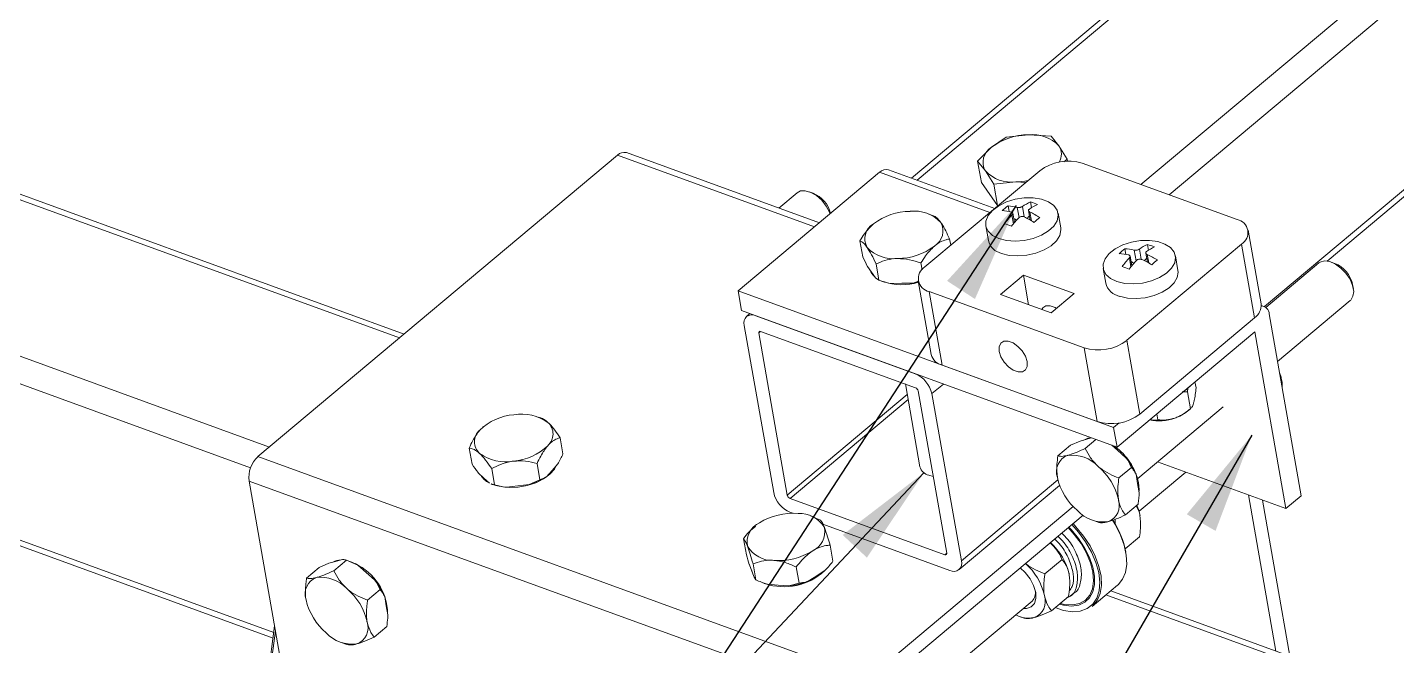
# Model space of a CAD drawing. Header units: millimetres. Extents: x 15 to 589, y 5 to 415.
# Drawn here: x 131.15 to 175.93, y 141.18 to 161.41 of the extents above; entities that cross this region are included whole.
import ezdxf

# ---------------------------------------------------------------- set-up
doc = ezdxf.new("R2010")
doc.units = ezdxf.units.MM
doc.dimstyles.new('SLDDIMSTYLE0', dxfattribs={"dimtxt": 0.18, "dimasz": 3.302, "dimexe": 0, "dimexo": 0.0625, "dimgap": 0, "dimtad": 0, "dimtih": 1, "dimtoh": 1, "dimdec": 0, "dimrnd": 1e-09, "dimzin": 0, "dimdsep": 46, "dimtxsty": 'Standard', "dimsah": 1, "dimcen": 0.09, "dimadec": 0, "dimazin": 0, "dimtfac": 3.302, "dimtdec": 0, "dimtofl": 0, "dimtmove": 0, "dimatfit": 3, "dimfxl": 1, "dimfrac": 2, "dimtolj": 1, "dimtzin": 0, "dimarcsym": 0})

msp = doc.modelspace()

# ---------------------------------------------------------------- linework, layer by layer
at = {"color": 7, "linetype": 'Continuous', "lineweight": 15}
for p, q in [((235.992, 220.202), (160.059, 156.48)), ((173.655, 153.769), (243.345, 212.251)), ((143.473, 151.38), (78.898, 174.884)), ((76.444, 164.266), (139.182, 141.431)), ((163.161, 157.826), (162.681, 157.491)), ((163.884, 157.9), (163.161, 157.826)), ((164.628, 157.857), (163.884, 157.9)), ((164.882, 157.537), (164.628, 157.857)), ((138.689, 147.366), (150.447, 157.233)), ((157.049, 155.017), (150.738, 157.315)), ((162.681, 157.491), (162.222, 157.038)), ((165.156, 157.1), (164.882, 157.537)), ((162.782, 155.489), (159.31, 156.753)), ((164.253, 156.723), (160.5, 153.574)), ((162.222, 157.038), (162.345, 156.341)), ((162.222, 157.038), (162.476, 156.719)), ((162.476, 156.719), (162.75, 156.281)), ((165.04, 157.019), (165.156, 157.1)), ((165.156, 157.1), (165.167, 157.038)), ((170.71, 155.126), (165.646, 156.969)), ((154.392, 152.788), (159.02, 156.671)), ((162.873, 155.584), (162.345, 156.341)), ((162.75, 156.281), (163.473, 156.356)), ((162.75, 156.281), (162.873, 155.584)), ((163.473, 156.356), (163.793, 156.337)), ((156.318, 156.004), (155.719, 155.502)), ((156.841, 155.99), (156.719, 156.034)), ((162.896, 155.585), (162.873, 155.584)), ((163.25, 155.386), (163.217, 155.574)), ((163.888, 155.418), (163.942, 155.109)), ((163.989, 155.516), (163.956, 155.701)), ((160.78, 155.248), (160.626, 155.305)), ((163.425, 155.025), (163.371, 155.33)), ((164.94, 154.854), (164.855, 155.337)), ((161.345, 154.283), (161.308, 154.491)), ((162.491, 154.92), (162.576, 154.438)), ((171.494, 152.362), (171.069, 154.775)), ((158.467, 153.901), (158.374, 154.43)), ((167.071, 153.985), (167.038, 154.168)), ((167.099, 151.173), (170.852, 154.322)), ((167.808, 154.118), (167.775, 154.308)), ((171.277, 151.909), (170.852, 154.322)), ((158.621, 153.592), (158.753, 153.403)), ((158.996, 153.144), (158.902, 153.673)), ((160.408, 153.484), (160.369, 153.704)), ((167.265, 153.613), (167.209, 153.928)), ((167.723, 154.028), (167.776, 153.728)), ((168.776, 153.458), (168.691, 153.941)), ((173.382, 153.706), (171.648, 152.25)), ((173.906, 153.692), (173.783, 153.736)), ((158.753, 153.403), (158.884, 153.214)), ((158.996, 153.144), (158.884, 153.214)), ((158.996, 153.144), (159.109, 153.102)), ((163.722, 153.305), (162.971, 152.675)), ((163.722, 153.305), (165.379, 152.702)), ((163.892, 152.34), (163.722, 153.305)), ((166.327, 153.524), (166.413, 153.041)), ((166.669, 148.319), (154.392, 152.788)), ((154.505, 152.144), (154.392, 152.788)), ((159.384, 153.032), (159.75, 153.04)), ((159.75, 153.04), (160.116, 153.048)), ((160.285, 153.11), (160.116, 153.048)), ((160.283, 153.121), (160.708, 150.709)), ((160.642, 152.77), (165.706, 150.927)), ((160.642, 152.77), (161.067, 150.358)), ((165.379, 152.702), (164.628, 152.072)), ((174.511, 152.87), (174.488, 152.998)), ((162.971, 152.675), (164.628, 152.072)), ((171.587, 152.284), (171.499, 152.316)), ((172.031, 150.483), (174.411, 152.48)), ((166.782, 147.676), (154.505, 152.144)), ((154.775, 152.046), (154.665, 151.954)), ((160.183, 150.078), (154.966, 151.977)), ((167.524, 148.76), (171.277, 151.909)), ((171.757, 152.036), (172.806, 146.085)), ((154.59, 151.662), (155.554, 146.194)), ((155.065, 151.414), (156, 146.107)), ((160.192, 149.623), (155.128, 151.466)), ((166.782, 147.676), (171.285, 151.455)), ((171.285, 151.455), (172.306, 145.666)), ((166.132, 148.515), (165.706, 150.927)), ((167.099, 151.173), (167.524, 148.76)), ((161.067, 150.358), (166.132, 148.515)), ((159.86, 149.744), (160.337, 147.038)), ((169.088, 149.491), (169.1, 149.608)), ((169.332, 149.815), (169.366, 149.622)), ((172.178, 149.806), (172.155, 149.934)), ((161.218, 144.208), (160.283, 149.515)), ((161.693, 143.96), (160.729, 149.428)), ((168.917, 149.492), (169.088, 149.491)), ((169.088, 149.491), (169.186, 148.936)), ((147.942, 148.634), (147.867, 148.661)), ((167.459, 146.646), (170.258, 148.995)), ((168.084, 148.768), (168.118, 148.571)), ((169.087, 148.854), (169.183, 148.934)), ((146.057, 148.342), (146.047, 148.334)), ((166.669, 148.319), (166.848, 148.469)), ((166.782, 147.676), (166.669, 148.319)), ((148.662, 147.456), (148.568, 147.985)), ((165.262, 147.74), (165.578, 147.878)), ((165.8, 147.938), (165.578, 147.878)), ((166.091, 147.928), (165.742, 147.635)), ((165.951, 147.978), (165.8, 147.938)), ((138.689, 147.366), (158.639, 140.105)), ((145.69, 147.12), (145.597, 147.649)), ((165.262, 147.74), (164.851, 147.395)), ((166.798, 147.575), (166.611, 147.738)), ((167.073, 147.333), (166.798, 147.575)), ((146.425, 146.445), (146.332, 146.974)), ((147.911, 146.613), (147.818, 147.142)), ((148.12, 146.705), (148.307, 146.915)), ((148.307, 146.915), (148.495, 147.126)), ((167.257, 147.014), (166.846, 146.668)), ((172.306, 145.666), (168.11, 147.193)), ((158.349, 139.308), (138.399, 146.569)), ((140.118, 136.816), (138.399, 146.569)), ((145.895, 146.832), (146.079, 146.664)), ((146.079, 146.664), (146.262, 146.495)), ((146.316, 146.472), (146.351, 146.459)), ((146.425, 146.445), (146.318, 146.478)), ((147.189, 146.41), (147.561, 146.452)), ((147.911, 146.613), (147.561, 146.452)), ((160.625, 146.757), (160.772, 146.718)), ((161.618, 143.668), (164.904, 146.425)), ((167.456, 146.488), (167.403, 146.789)), ((167.509, 146.186), (167.456, 146.488)), ((167.503, 145.577), (169.03, 146.858)), ((146.818, 146.368), (147.189, 146.41)), ((156.091, 145.999), (161.156, 144.155)), ((171.077, 146.113), (171.978, 141.006)), ((172.806, 146.085), (172.306, 145.666)), ((156.1, 145.544), (156.188, 145.512)), ((158.639, 140.105), (165.348, 145.735)), ((167.47, 145.807), (167.058, 145.461)), ((171.538, 145.945), (172.438, 140.838)), ((154.957, 145.102), (154.948, 145.094)), ((156.842, 145.394), (156.768, 145.421)), ((157.086, 145.292), (156.841, 145.391)), ((157.164, 145.157), (161.317, 143.645)), ((158.787, 139.675), (165.674, 145.455)), ((166.013, 145.277), (166.167, 145.221)), ((166.716, 145.161), (166.717, 145.315)), ((154.663, 144.154), (154.569, 144.682)), ((167.05, 144.348), (167.514, 144.737)), ((157.49, 143.944), (157.397, 144.472)), ((140.692, 143.74), (140.281, 143.394)), ((140.692, 143.74), (141.008, 143.878)), ((141.23, 143.938), (141.008, 143.878)), ((141.583, 143.98), (141.172, 143.635)), ((141.453, 143.998), (141.23, 143.938)), ((141.697, 143.939), (141.583, 143.98)), ((141.583, 143.98), (141.952, 143.816)), ((142.228, 143.575), (141.952, 143.816)), ((154.761, 143.829), (154.839, 143.624)), ((154.973, 143.334), (154.88, 143.862)), ((156.387, 143.229), (156.294, 143.757)), ((164.425, 143.531), (164.987, 144.002)), ((142.504, 143.333), (142.228, 143.575)), ((154.824, 143.663), (154.825, 143.661)), ((154.885, 143.504), (154.825, 143.661)), ((154.839, 143.624), (154.917, 143.42)), ((154.973, 143.334), (154.917, 143.42)), ((156.684, 143.288), (156.96, 143.467)), ((156.96, 143.467), (157.235, 143.646)), ((142.687, 143.014), (142.276, 142.668)), ((155.216, 143.232), (155.251, 143.219)), ((155.348, 143.188), (155.701, 143.162)), ((155.701, 143.162), (156.055, 143.136)), ((156.387, 143.229), (156.055, 143.136)), ((165.255, 142.803), (165.382, 142.909)), ((165.974, 142.465), (166.799, 143.158)), ((237.539, 117.143), (166.576, 142.971)), ((142.886, 142.488), (142.833, 142.789)), ((142.939, 142.186), (142.886, 142.488)), ((160.961, 140.087), (164.004, 142.64)), ((164.638, 142.324), (165.2, 142.795)), ((165.147, 142.751), (165.256, 142.803)), ((165.256, 142.804), (165.172, 142.769)), ((165.756, 142.674), (165.781, 142.695)), ((163.593, 142.14), (163.747, 142.084)), ((138.975, 139.881), (139.235, 141.827)), ((139.264, 141.663), (139.021, 139.85)), ((142.9, 141.807), (142.488, 141.461)), ((141.443, 141.277), (141.597, 141.221))]:
    msp.add_line(p, q, dxfattribs=at)
at = {"color": 8, "linetype": 'Continuous', "lineweight": 15}
for p, q in [((236.183, 220.133), (160.25, 156.411)), ((167.563, 156.271), (242.353, 219.033)), ((242.78, 218.283), (168.484, 155.936)), ((171.604, 152.277), (243.358, 212.491)), ((61.6, 175.876), (139.064, 147.681)), ((143.317, 151.25), (79.013, 174.655)), ((138.449, 147.002), (62.688, 174.577)), ((62.12, 169.667), (139.206, 141.61)), ((156.894, 154.887), (150.447, 157.233)), ((162.627, 155.359), (159.02, 156.671)), ((163.578, 155.189), (163.519, 155.525)), ((163.686, 155.554), (163.745, 155.216)), ((163.395, 154.989), (163.346, 155.271)), ((163.931, 155.372), (163.981, 155.086)), ((167.408, 153.778), (167.347, 154.125)), ((167.514, 154.157), (167.572, 153.826)), ((167.237, 153.578), (167.185, 153.87)), ((167.769, 153.981), (167.818, 153.705)), ((155.128, 151.466), (155.065, 151.414)), ((161.104, 149.743), (160.729, 149.428)), ((156, 146.107), (159.921, 149.397)), ((159.95, 149.237), (156.091, 145.999)), ((161.693, 143.96), (164.847, 146.607)), ((161.156, 144.155), (161.218, 144.208)), ((237.383, 117.013), (166.421, 142.841))]:
    msp.add_line(p, q, dxfattribs=at)
at = {"color": 7, "linetype": 'Continuous', "lineweight": 15, "flags": 128}
for points in [[(157.405, 155.316), (157.385, 155.367), (157.275, 155.569), (157.126, 155.755), (156.951, 155.908), (156.765, 156.016), (156.585, 156.068), (156.427, 156.06), (156.318, 156.004)], [(162.917, 154.501), (163.168, 154.436), (163.452, 154.415), (163.749, 154.439), (164.041, 154.506), (164.311, 154.612), (164.54, 154.751), (164.714, 154.913), (164.824, 155.089), (164.861, 155.268), (164.823, 155.437), (164.713, 155.588), (164.538, 155.709), (164.308, 155.794), (164.038, 155.837), (163.746, 155.836), (163.449, 155.79), (163.166, 155.703), (162.914, 155.579), (162.711, 155.427), (162.568, 155.257), (162.494, 155.078), (162.494, 154.903), (162.569, 154.742), (162.713, 154.605), (162.917, 154.501)], [(163.002, 154.018), (163.253, 153.954), (163.537, 153.933), (163.834, 153.957), (164.126, 154.024), (164.396, 154.13), (164.625, 154.269), (164.8, 154.431), (164.909, 154.607), (164.946, 154.785), (164.94, 154.854)], [(166.78, 153.095), (167.036, 153.035), (167.321, 153.019), (167.619, 153.048), (167.91, 153.12), (168.175, 153.23), (168.399, 153.372), (168.567, 153.536), (168.668, 153.713), (168.697, 153.891), (168.651, 154.059), (168.533, 154.207), (168.351, 154.324), (168.116, 154.405), (167.843, 154.443), (167.549, 154.436), (167.252, 154.386), (166.972, 154.294), (166.725, 154.167), (166.528, 154.012), (166.392, 153.84), (166.327, 153.662), (166.336, 153.487), (166.418, 153.328), (166.569, 153.195), (166.78, 153.095)], [(174.411, 152.48), (174.424, 152.492), (174.499, 152.613), (174.521, 152.776), (174.487, 152.968), (174.401, 153.171), (174.27, 153.367), (174.105, 153.538), (173.923, 153.67), (173.738, 153.751), (173.567, 153.773), (173.425, 153.735), (173.382, 153.706)], [(166.865, 152.613), (167.121, 152.553), (167.407, 152.537), (167.704, 152.566), (167.995, 152.637), (168.26, 152.748), (168.484, 152.89), (168.652, 153.054), (168.753, 153.231), (168.782, 153.409), (168.776, 153.458)], [(164.794, 152.223), (164.759, 152.243), (164.599, 152.301), (164.459, 152.299), (164.356, 152.236), (164.322, 152.183)], [(162.927, 150.81), (162.925, 150.965), (162.98, 151.081), (163.083, 151.144), (163.223, 151.147), (163.383, 151.088), (163.543, 150.976), (163.685, 150.824), (163.79, 150.65), (163.847, 150.475), (163.849, 150.32), (163.794, 150.204), (163.691, 150.141), (163.551, 150.138), (163.391, 150.196), (163.23, 150.308), (163.089, 150.461), (162.983, 150.635), (162.927, 150.81)], [(172.095, 150.121), (172.148, 149.968), (172.155, 149.934)], [(168.932, 149.484), (169.05, 149.563), (169.22, 149.722)], [(165.699, 147.906), (165.833, 147.966), (165.938, 147.983)], [(148.445, 147.07), (148.383, 146.959), (148.232, 146.79), (148.026, 146.638), (147.775, 146.513), (147.494, 146.421), (147.197, 146.367), (146.9, 146.354), (146.765, 146.363)], [(167.489, 146.516), (167.505, 146.284), (167.501, 146.235)], [(164.758, 142.425), (165.034, 142.334), (165.322, 142.292), (165.582, 142.313), (165.807, 142.396), (165.988, 142.537), (166.12, 142.733), (166.198, 142.977), (166.219, 143.26), (166.183, 143.572), (166.091, 143.904), (165.945, 144.243), (165.752, 144.578), (165.517, 144.898), (165.3, 145.141)], [(165.343, 145.177), (165.439, 145.074), (165.688, 144.768), (165.901, 144.443), (166.071, 144.108), (166.192, 143.774), (166.26, 143.453), (166.274, 143.154), (166.233, 142.887), (166.138, 142.66), (165.992, 142.482), (165.974, 142.465)], [(166.799, 143.158), (166.818, 143.175), (166.964, 143.353), (167.059, 143.579), (167.1, 143.846), (167.086, 144.145), (167.017, 144.467), (166.896, 144.8), (166.727, 145.135), (166.635, 145.285)], [(165.202, 145.058), (165.289, 144.967), (165.524, 144.683), (165.723, 144.378), (165.879, 144.065), (165.986, 143.754), (166.041, 143.456), (166.041, 143.183), (165.987, 142.944), (165.881, 142.748), (165.726, 142.602), (165.528, 142.511), (165.293, 142.478), (165.032, 142.506), (164.896, 142.541)], [(164.923, 142.563), (165.071, 142.53), (165.33, 142.514), (165.559, 142.561), (165.748, 142.668), (165.891, 142.832), (165.982, 143.045), (166.016, 143.299), (165.994, 143.586), (165.916, 143.894), (165.785, 144.21), (165.606, 144.524), (165.385, 144.822), (165.184, 145.043)], [(163.619, 143.73), (163.776, 143.58), (163.938, 143.371), (164.056, 143.146), (164.122, 142.925), (164.13, 142.725), (164.08, 142.562), (163.975, 142.45), (163.825, 142.397), (163.713, 142.396)], [(155.348, 143.188), (155.282, 143.208), (155.251, 143.219)]]:
    msp.add_lwpolyline(points, dxfattribs=at)
at = {"color": 7, "linetype": 'Continuous', "lineweight": 15}
for centre, radius, start, end in [((163.892, 155.905), 1.995, 90.2271, 127.362), ((164.02, 156.721), 1.187, 43.4364, 96.5636), ((150.663, 157.022), 0.302, 75.6948, 135.6253), ((162.973, 157), 0.572, 120.7518, 209.4672), ((164.481, 157.268), 0.482, 327.1095, 33.8983), ((159.236, 156.46), 0.302, 75.6948, 135.6253), ((163.338, 157.535), 1.187, 223.4364, 276.5636), ((165.186, 155.502), 1.537, 72.6055, 127.3945), ((163.423, 158.576), 2.221, 271.2941, 281.545), ((156.471, 155.086), 0.976, 14.2211, 67.6874), ((160.026, 153.399), 1.995, 90.2271, 127.362), ((160.154, 154.216), 1.187, 43.4364, 96.5636), ((164.517, 153.817), 2.185, 126.485, 132.9296), ((162.918, 153.792), 1.629, 75.3652, 86.1196), ((163.107, 153.949), 1.629, 75.3652, 86.1196), ((164.61, 154.186), 1.651, 113.3465, 124.046), ((164.839, 154.101), 1.651, 113.3465, 124.046), ((163.318, 153.625), 2.172, 66.4806, 72.9252), ((159.107, 154.494), 0.572, 120.7518, 209.4672), ((160.518, 154.75), 0.572, 300.7518, 29.4672), ((165.44, 153.186), 2.956, 135.1271, 142.3812), ((162.461, 152.913), 2.172, 66.4806, 72.9252), ((165.669, 153.101), 2.956, 135.1271, 142.3812), ((164.918, 157.825), 3.065, 240.3373, 242.4267), ((162.459, 152.551), 2.957, 57.0635, 64.2871), ((161.611, 157.254), 3.058, 316.8858, 318.9606), ((162.648, 152.708), 2.957, 57.0635, 64.2871), ((165.555, 153.433), 2.185, 126.485, 132.9296), ((170.628, 154.697), 0.437, 300.7967, 79.214), ((159.472, 155.029), 1.187, 223.4364, 276.5636), ((159.599, 155.845), 1.995, 270.2271, 307.362), ((163.133, 154.578), 0.575, 194.0836, 256.7696), ((168.362, 152.468), 2.155, 127.9105, 134.3536), ((166.962, 152.487), 1.683, 76.7624, 87.3843), ((168.441, 152.856), 1.598, 114.6376, 125.4698), ((168.675, 152.776), 1.598, 114.6376, 125.4698), ((167.179, 152.186), 2.204, 67.8825, 74.3256), ((166.779, 152.328), 1.683, 76.7624, 87.3843), ((169.334, 151.835), 2.959, 136.5406, 143.7188), ((166.352, 151.464), 2.204, 67.8825, 74.3256), ((169.568, 151.754), 2.959, 136.5406, 143.7188), ((168.672, 156.444), 3.05, 242.0099, 244.07), ((166.37, 151.129), 2.955, 58.3849, 65.6799), ((165.363, 155.824), 3.089, 318.5451, 320.652), ((166.552, 151.289), 2.955, 58.3849, 65.6799), ((169.425, 152.105), 2.155, 127.9105, 134.3536), ((173.54, 152.794), 0.97, 12.1891, 67.8163), ((159.198, 153.66), 0.53, 199.8662, 229.9325), ((160.724, 153.199), 0.437, 120.7967, 259.214), ((159.618, 154.523), 1.509, 250.3022, 261.0698), ((159.742, 154.881), 1.888, 251.09, 286.9191), ((159.689, 155.329), 2.321, 280.6192, 284.9869), ((166.984, 153.191), 0.591, 194.6678, 258.3608), ((170.993, 152.324), 0.503, 304.3824, 4.3071), ((171.494, 152.033), 0.264, 0.6203, 88.7459), ((154.838, 151.748), 0.262, 60.786, 199.2033), ((155.106, 151.428), 0.0437, 60.786, 199.2033), ((166.166, 152.393), 1.537, 252.6055, 307.3945), ((161.173, 150.826), 0.48, 194.0564, 257.2558), ((159.829, 149.226), 0.922, 12.6055, 67.3945), ((171.399, 149.684), 0.787, 355.2518, 24.7428), ((160.133, 149.481), 0.154, 12.6055, 67.3945), ((147.2, 146.943), 1.8, 94.4006, 134.2462), ((147.319, 147.309), 1.451, 54.0252, 100.2443), ((166.591, 149.981), 1.537, 252.6055, 307.3945), ((168.271, 149.865), 1.3, 288.0583, 308.899), ((146.28, 147.85), 0.51, 131.3489, 227.5386), ((147.828, 148.108), 0.51, 311.3489, 47.5386), ((168.142, 150.139), 1.601, 259.2527, 289.4235), ((139.314, 146.687), 0.922, 132.6097, 187.3903), ((146.788, 148.648), 1.451, 234.0252, 280.2443), ((146.908, 149.015), 1.8, 274.4006, 314.2462), ((165.371, 146.874), 0.572, 110.5328, 199.2482), ((165.306, 146.23), 1.187, 43.4364, 96.5636), ((165.517, 146.067), 2.023, 12.8093, 54.0163), ((165.408, 145.953), 2.164, 22.7557, 39.6552), ((160.716, 147.138), 0.392, 194.8223, 256.4898), ((164.879, 145.523), 1.995, 12.638, 49.7729), ((146.546, 147.105), 0.668, 211.3135, 243.5899), ((146.891, 147.99), 1.624, 250.5649, 267.4368), ((147.047, 148.332), 1.949, 285.2615, 303.3853), ((166.778, 147.122), 1.995, 192.638, 229.7729), ((156.454, 146.395), 0.922, 192.6055, 247.3945), ((156.15, 146.141), 0.154, 192.6055, 247.3945), ((166.351, 146.415), 1.187, 223.4364, 276.5636), ((166.286, 145.771), 0.572, 290.5328, 19.2482), ((166.028, 145.165), 1.532, 10.5637, 23.4242), ((155.369, 144.573), 0.687, 113.7594, 191.6551), ((156.194, 143.403), 2.11, 85.7534, 121.4956), ((156.398, 144.559), 0.949, 30.7479, 92.8409), ((164.33, 143.734), 2.787, 10.5752, 33.9589), ((156.54, 144.905), 0.687, 293.7594, 11.6551), ((155.512, 144.919), 0.949, 210.7479, 272.8409), ((155.715, 146.076), 2.11, 265.7534, 301.4956), ((161.177, 144.194), 0.0437, 240.786, 19.2033), ((163.28, 143.071), 1.987, 12.6058, 48.1936), ((141.407, 143.455), 0.53, 90.0675, 120.1338), ((141.173, 142.523), 1.509, 58.9302, 69.6978), ((141.066, 142.184), 1.865, 1.5635, 64.605), ((161.445, 143.874), 0.262, 240.786, 19.2033), ((162.467, 142.388), 1.987, 12.6086, 48.3191), ((140.801, 142.874), 0.572, 110.5328, 199.2482), ((140.736, 142.23), 1.187, 43.4364, 96.5636), ((140.838, 141.952), 2.164, 22.7557, 39.6552), ((155.893, 145.04), 1.931, 251.2244, 313.1689), ((155.836, 145.414), 2.289, 275.4886, 291.7604), ((140.309, 141.523), 1.995, 12.638, 49.7729), ((163.738, 142.911), 0.379, 314.5924, 10.5956), ((142.208, 143.122), 1.995, 192.638, 229.7729), ((163.866, 142.633), 0.572, 290.5328, 19.2482), ((141.717, 141.771), 0.572, 290.5328, 19.2482), ((163.896, 142.957), 0.876, 240.8996, 281.2773), ((141.781, 142.415), 1.187, 223.4364, 276.5636)]:
    msp.add_arc(centre, radius, start, end, dxfattribs=at)
for points, knots in [([(163.519, 155.525), (163.529, 155.523), (163.551, 155.519), (163.591, 155.521), (163.631, 155.528), (163.664, 155.54), (163.679, 155.55), (163.686, 155.554)], [0, 0, 0, 0, 0.213647, 0.427361, 0.639605, 0.851209, 1, 1, 1, 1]), ([(163.915, 155.469), (163.907, 155.463), (163.892, 155.45), (163.885, 155.427), (163.891, 155.404), (163.908, 155.385), (163.924, 155.376), (163.931, 155.372)], [0, 0, 0, 0, 0.213647, 0.427361, 0.639605, 0.851209, 1, 1, 1, 1]), ([(158.815, 154.985), (158.715, 154.884), (158.555, 154.724), (158.423, 154.509), (158.374, 154.43)], [0, 0, 0, 0, 0.628916, 1, 1, 1, 1]), ([(161.016, 155.032), (160.971, 155.089), (160.882, 155.202), (160.814, 155.233), (160.78, 155.248)], [0, 0, 0, 0, 0.503997, 1, 1, 1, 1]), ([(161.308, 154.491), (161.265, 154.581), (161.178, 154.763), (161.079, 154.938), (161.027, 155.015), (161.016, 155.032)], [0, 0, 0, 0, 0.432383, 0.879551, 1, 1, 1, 1]), ([(163.346, 155.271), (163.353, 155.279), (163.367, 155.296), (163.374, 155.322), (163.368, 155.345), (163.352, 155.36), (163.336, 155.366), (163.33, 155.368)], [0, 0, 0, 0, 0.213647, 0.427361, 0.639605, 0.851209, 1, 1, 1, 1]), ([(163.742, 155.215), (163.731, 155.219), (163.708, 155.228), (163.668, 155.229), (163.628, 155.22), (163.596, 155.205), (163.581, 155.192), (163.575, 155.186)], [0, 0, 0, 0, 0.213647, 0.427361, 0.639605, 0.851209, 1, 1, 1, 1]), ([(160.81, 154.259), (160.818, 154.266), (160.942, 154.368), (161.114, 154.451), (161.269, 154.483), (161.308, 154.491)], [0, 0, 0, 0, 0.0472424, 0.7594119, 1, 1, 1, 1]), ([(158.374, 154.43), (158.404, 154.416), (158.464, 154.387), (158.547, 154.3), (158.599, 154.228), (158.61, 154.213)], [0, 0, 0, 0, 0.432383, 0.879551, 1, 1, 1, 1]), ([(158.61, 154.213), (158.658, 154.137), (158.753, 153.986), (158.853, 153.777), (158.902, 153.673)], [0, 0, 0, 0, 0.503997, 1, 1, 1, 1]), ([(160.369, 153.704), (160.418, 153.783), (160.55, 153.998), (160.71, 154.158), (160.81, 154.259)], [0, 0, 0, 0, 0.371084, 1, 1, 1, 1]), ([(167.347, 154.125), (167.358, 154.124), (167.38, 154.12), (167.42, 154.123), (167.46, 154.131), (167.492, 154.143), (167.507, 154.153), (167.514, 154.157)], [0, 0, 0, 0, 0.2136475, 0.4273615, 0.6396049, 0.851209, 1, 1, 1, 1]), ([(167.748, 154.077), (167.741, 154.07), (167.726, 154.058), (167.72, 154.035), (167.727, 154.012), (167.745, 153.993), (167.762, 153.985), (167.769, 153.981)], [0, 0, 0, 0, 0.213647, 0.427361, 0.639605, 0.851209, 1, 1, 1, 1]), ([(158.621, 153.592), (158.619, 153.596), (158.568, 153.691), (158.517, 153.798), (158.467, 153.901)], [0, 0, 0, 0, 0.038997, 1, 1, 1, 1]), ([(158.902, 153.673), (158.996, 153.713), (159.187, 153.794), (159.432, 153.843), (159.577, 153.849), (159.607, 153.85)], [0, 0, 0, 0, 0.432383, 0.879551, 1, 1, 1, 1]), ([(159.607, 153.85), (159.738, 153.843), (159.997, 153.83), (160.246, 153.745), (160.369, 153.704)], [0, 0, 0, 0, 0.503997, 1, 1, 1, 1]), ([(167.185, 153.87), (167.192, 153.879), (167.206, 153.896), (167.212, 153.922), (167.205, 153.944), (167.188, 153.959), (167.171, 153.964), (167.165, 153.966)], [0, 0, 0, 0, 0.213647, 0.427361, 0.639605, 0.851209, 1, 1, 1, 1]), ([(167.586, 153.822), (167.575, 153.826), (167.552, 153.834), (167.511, 153.834), (167.472, 153.825), (167.44, 153.809), (167.426, 153.796), (167.42, 153.79)], [0, 0, 0, 0, 0.2136475, 0.4273615, 0.6396049, 0.851209, 1, 1, 1, 1]), ([(159.384, 153.032), (159.378, 153.033), (159.247, 153.06), (159.119, 153.103), (158.996, 153.144)], [0, 0, 0, 0, 0.038997, 1, 1, 1, 1]), ([(169.366, 149.622), (169.358, 149.546), (169.344, 149.392), (169.319, 149.239), (169.301, 149.17), (169.298, 149.155)], [0, 0, 0, 0, 0.432382, 0.879547, 1, 1, 1, 1]), ([(169.298, 149.155), (169.281, 149.102), (169.247, 148.996), (169.206, 148.956), (169.186, 148.936)], [0, 0, 0, 0, 0.503995, 1, 1, 1, 1]), ([(169.186, 148.936), (169.118, 148.882), (168.98, 148.772), (168.801, 148.676), (168.696, 148.637), (168.674, 148.629)], [0, 0, 0, 0, 0.432382, 0.879547, 1, 1, 1, 1]), ([(145.943, 148.232), (145.863, 148.126), (145.737, 147.956), (145.634, 147.732), (145.597, 147.649)], [0, 0, 0, 0, 0.628916, 1, 1, 1, 1]), ([(146.046, 148.313), (146.018, 148.297), (145.983, 148.277), (145.949, 148.239), (145.943, 148.232)], [0, 0, 0, 0, 0.815322, 1, 1, 1, 1]), ([(148.172, 148.484), (148.108, 148.538), (148.024, 148.608), (147.956, 148.624), (147.94, 148.628)], [0, 0, 0, 0, 0.765058, 1, 1, 1, 1]), ([(148.568, 147.985), (148.511, 148.069), (148.395, 148.24), (148.261, 148.4), (148.188, 148.469), (148.172, 148.484)], [0, 0, 0, 0, 0.432383, 0.879551, 1, 1, 1, 1]), ([(168.118, 148.571), (168.071, 148.563), (167.992, 148.548), (167.897, 148.57), (167.858, 148.578)], [0, 0, 0, 0, 0.587282, 1, 1, 1, 1]), ([(168.674, 148.629), (168.579, 148.604), (168.39, 148.555), (168.208, 148.566), (168.118, 148.571)], [0, 0, 0, 0, 0.503995, 1, 1, 1, 1]), ([(148.165, 147.725), (148.171, 147.732), (148.27, 147.841), (148.409, 147.935), (148.536, 147.975), (148.568, 147.985)], [0, 0, 0, 0, 0.0472424, 0.7594119, 1, 1, 1, 1]), ([(145.597, 147.649), (145.64, 147.641), (145.729, 147.624), (145.848, 147.551), (145.921, 147.487), (145.936, 147.473)], [0, 0, 0, 0, 0.432383, 0.879551, 1, 1, 1, 1]), ([(145.936, 147.473), (146.002, 147.405), (146.134, 147.268), (146.266, 147.072), (146.332, 146.974)], [0, 0, 0, 0, 0.503997, 1, 1, 1, 1]), ([(147.818, 147.142), (147.856, 147.225), (147.958, 147.448), (148.085, 147.618), (148.165, 147.725)], [0, 0, 0, 0, 0.371084, 1, 1, 1, 1]), ([(148.662, 147.456), (148.637, 147.402), (148.585, 147.287), (148.526, 147.182), (148.495, 147.126)], [0, 0, 0, 0, 0.464966, 1, 1, 1, 1]), ([(164.851, 147.395), (164.837, 147.302), (164.8, 147.053), (164.819, 146.827), (164.831, 146.685)], [0, 0, 0, 0, 0.371084, 1, 1, 1, 1]), ([(165.17, 147.409), (165.099, 147.394), (164.958, 147.364), (164.886, 147.384), (164.851, 147.395)], [0, 0, 0, 0, 0.503997, 1, 1, 1, 1]), ([(165.742, 147.635), (165.651, 147.594), (165.467, 147.51), (165.28, 147.44), (165.189, 147.415), (165.17, 147.409)], [0, 0, 0, 0, 0.432383, 0.879551, 1, 1, 1, 1]), ([(166.168, 147.046), (166.078, 147.137), (165.9, 147.318), (165.794, 147.53), (165.742, 147.635)], [0, 0, 0, 0, 0.503997, 1, 1, 1, 1]), ([(167.073, 147.333), (167.076, 147.329), (167.149, 147.227), (167.204, 147.118), (167.257, 147.014)], [0, 0, 0, 0, 0.038997, 1, 1, 1, 1]), ([(145.895, 146.832), (145.892, 146.836), (145.823, 146.923), (145.755, 147.024), (145.69, 147.12)], [0, 0, 0, 0, 0.038997, 1, 1, 1, 1]), ([(146.332, 146.974), (146.427, 147.023), (146.621, 147.123), (146.869, 147.196), (147.016, 147.216), (147.047, 147.22)], [0, 0, 0, 0, 0.432383, 0.879551, 1, 1, 1, 1]), ([(147.047, 147.22), (147.179, 147.225), (147.442, 147.236), (147.693, 147.173), (147.818, 147.142)], [0, 0, 0, 0, 0.503997, 1, 1, 1, 1]), ([(166.846, 146.668), (166.741, 146.71), (166.527, 146.794), (166.302, 146.933), (166.191, 147.026), (166.168, 147.046)], [0, 0, 0, 0, 0.432383, 0.879551, 1, 1, 1, 1]), ([(167.257, 147.014), (167.295, 146.965), (167.348, 146.897), (167.391, 146.813), (167.403, 146.789)], [0, 0, 0, 0, 0.717744, 1, 1, 1, 1]), ([(146.818, 146.368), (146.813, 146.369), (146.679, 146.383), (146.55, 146.415), (146.425, 146.445)], [0, 0, 0, 0, 0.038997, 1, 1, 1, 1]), ([(148.12, 146.705), (148.1, 146.693), (148.03, 146.651), (147.961, 146.629), (147.911, 146.613)], [0, 0, 0, 0, 0.282256, 1, 1, 1, 1]), ([(166.826, 145.959), (166.814, 146.101), (166.795, 146.327), (166.832, 146.576), (166.846, 146.668)], [0, 0, 0, 0, 0.628916, 1, 1, 1, 1]), ([(167.509, 146.186), (167.505, 146.12), (167.498, 145.995), (167.479, 145.866), (167.47, 145.807)], [0, 0, 0, 0, 0.535034, 1, 1, 1, 1]), ([(167.058, 145.461), (167.033, 145.493), (166.935, 145.617), (166.857, 145.791), (166.828, 145.95), (166.826, 145.959)], [0, 0, 0, 0, 0.2405881, 0.9527576, 1, 1, 1, 1]), ([(167.41, 145.756), (167.456, 145.673), (167.508, 145.581), (167.531, 145.459), (167.533, 145.446)], [0, 0, 0, 0, 0.89898, 1, 1, 1, 1]), ([(154.955, 145.081), (154.884, 145.025), (154.744, 144.913), (154.627, 144.759), (154.569, 144.682)], [0, 0, 0, 0, 0.503822, 1, 1, 1, 1]), ([(157.213, 145.044), (157.187, 145.107), (157.136, 145.232), (157.103, 145.272), (157.086, 145.292)], [0, 0, 0, 0, 0.503997, 1, 1, 1, 1]), ([(166.167, 145.221), (166.199, 145.213), (166.263, 145.196), (166.383, 145.209), (166.469, 145.231), (166.487, 145.236)], [0, 0, 0, 0, 0.432383, 0.879551, 1, 1, 1, 1]), ([(166.487, 145.236), (166.573, 145.263), (166.743, 145.317), (166.954, 145.414), (167.058, 145.461)], [0, 0, 0, 0, 0.503997, 1, 1, 1, 1]), ([(167.533, 145.446), (167.545, 145.305), (167.565, 145.079), (167.528, 144.83), (167.514, 144.737)], [0, 0, 0, 0, 0.627353, 1, 1, 1, 1]), ([(154.569, 144.682), (154.584, 144.664), (154.614, 144.627), (154.66, 144.529), (154.69, 144.451), (154.696, 144.434)], [0, 0, 0, 0, 0.432383, 0.879551, 1, 1, 1, 1]), ([(157.397, 144.472), (157.369, 144.566), (157.312, 144.757), (157.251, 144.943), (157.22, 145.026), (157.213, 145.044)], [0, 0, 0, 0, 0.432383, 0.879551, 1, 1, 1, 1]), ([(165.381, 142.908), (165.381, 142.908), (165.496, 142.956), (165.599, 143.214), (165.64, 143.65), (165.484, 144.168), (165.243, 144.602), (165.04, 144.8), (164.972, 144.866)], [0, 0, 0, 0, 0.000503, 0.221889, 0.44451, 0.667132, 0.888517, 1, 1, 1, 1]), ([(154.696, 144.434), (154.725, 144.353), (154.783, 144.191), (154.848, 143.971), (154.88, 143.862)], [0, 0, 0, 0, 0.503997, 1, 1, 1, 1]), ([(156.294, 143.757), (156.353, 143.833), (156.51, 144.036), (156.699, 144.184), (156.817, 144.277)], [0, 0, 0, 0, 0.371084, 1, 1, 1, 1]), ([(156.817, 144.277), (156.826, 144.282), (156.972, 144.375), (157.172, 144.446), (157.352, 144.467), (157.397, 144.472)], [0, 0, 0, 0, 0.047242, 0.759412, 1, 1, 1, 1]), ([(164.597, 144.551), (164.673, 144.473), (164.838, 144.304), (164.935, 144.107), (164.987, 144.002)], [0, 0, 0, 0, 0.465492, 1, 1, 1, 1]), ([(141.453, 143.998), (141.455, 143.998), (141.509, 143.999), (141.547, 143.99), (141.583, 143.98)], [0, 0, 0, 0, 0.038997, 1, 1, 1, 1]), ([(154.761, 143.829), (154.76, 143.833), (154.728, 143.933), (154.695, 144.046), (154.663, 144.154)], [0, 0, 0, 0, 0.038997, 1, 1, 1, 1]), ([(154.88, 143.862), (154.97, 143.893), (155.154, 143.955), (155.39, 143.981), (155.529, 143.973), (155.559, 143.972)], [0, 0, 0, 0, 0.432383, 0.879551, 1, 1, 1, 1]), ([(155.559, 143.972), (155.685, 143.953), (155.935, 143.916), (156.175, 143.81), (156.294, 143.757)], [0, 0, 0, 0, 0.503997, 1, 1, 1, 1]), ([(157.49, 143.944), (157.453, 143.895), (157.372, 143.79), (157.283, 143.696), (157.235, 143.646)], [0, 0, 0, 0, 0.464966, 1, 1, 1, 1]), ([(164.425, 143.531), (164.321, 143.573), (164.107, 143.657), (163.897, 143.784), (163.8, 143.866), (163.79, 143.874)], [0, 0, 0, 0, 0.465559, 0.947037, 1, 1, 1, 1]), ([(164.987, 144.002), (165.009, 143.975), (165.106, 143.853), (165.186, 143.68), (165.217, 143.517), (165.219, 143.504)], [0, 0, 0, 0, 0.212264, 0.940589, 1, 1, 1, 1]), ([(140.281, 143.394), (140.272, 143.335), (140.237, 143.099), (140.233, 142.855), (140.26, 142.695), (140.261, 142.685)], [0, 0, 0, 0, 0.2405881, 0.9527576, 1, 1, 1, 1]), ([(140.6, 143.409), (140.529, 143.394), (140.388, 143.364), (140.316, 143.384), (140.281, 143.394)], [0, 0, 0, 0, 0.503997, 1, 1, 1, 1]), ([(141.172, 143.635), (141.081, 143.594), (140.898, 143.51), (140.71, 143.44), (140.62, 143.415), (140.6, 143.409)], [0, 0, 0, 0, 0.432383, 0.879551, 1, 1, 1, 1]), ([(141.598, 143.046), (141.508, 143.137), (141.33, 143.318), (141.224, 143.53), (141.172, 143.635)], [0, 0, 0, 0, 0.503997, 1, 1, 1, 1]), ([(142.504, 143.333), (142.506, 143.329), (142.579, 143.227), (142.634, 143.118), (142.687, 143.014)], [0, 0, 0, 0, 0.038997, 1, 1, 1, 1]), ([(155.348, 143.188), (155.343, 143.19), (155.216, 143.228), (155.092, 143.282), (154.973, 143.334)], [0, 0, 0, 0, 0.038997, 1, 1, 1, 1]), ([(156.684, 143.288), (156.656, 143.28), (156.555, 143.249), (156.458, 143.237), (156.387, 143.229)], [0, 0, 0, 0, 0.282256, 1, 1, 1, 1]), ([(164.406, 142.822), (164.404, 142.834), (164.376, 143.001), (164.383, 143.246), (164.418, 143.478), (164.425, 143.531)], [0, 0, 0, 0, 0.059411, 0.787736, 1, 1, 1, 1]), ([(165.219, 143.504), (165.231, 143.363), (165.251, 143.137), (165.213, 142.888), (165.2, 142.795)], [0, 0, 0, 0, 0.627353, 1, 1, 1, 1]), ([(142.276, 142.668), (142.171, 142.71), (141.957, 142.794), (141.733, 142.933), (141.622, 143.026), (141.598, 143.046)], [0, 0, 0, 0, 0.432383, 0.879551, 1, 1, 1, 1]), ([(142.687, 143.014), (142.712, 142.982), (142.766, 142.915), (142.81, 142.833), (142.833, 142.789)], [0, 0, 0, 0, 0.464966, 1, 1, 1, 1]), ([(142.256, 141.959), (142.255, 141.969), (142.228, 142.129), (142.232, 142.373), (142.267, 142.609), (142.276, 142.668)], [0, 0, 0, 0, 0.047242, 0.759412, 1, 1, 1, 1]), ([(164.638, 142.324), (164.599, 142.373), (164.495, 142.504), (164.44, 142.699), (164.406, 142.822)], [0, 0, 0, 0, 0.372647, 1, 1, 1, 1]), ([(142.488, 141.461), (142.45, 141.51), (142.346, 141.641), (142.291, 141.836), (142.256, 141.959)], [0, 0, 0, 0, 0.371084, 1, 1, 1, 1]), ([(142.939, 142.186), (142.938, 142.151), (142.932, 142.027), (142.913, 141.899), (142.9, 141.807)], [0, 0, 0, 0, 0.282256, 1, 1, 1, 1]), ([(163.747, 142.084), (163.779, 142.075), (163.843, 142.059), (163.963, 142.072), (164.049, 142.094), (164.067, 142.098)], [0, 0, 0, 0, 0.432383, 0.879551, 1, 1, 1, 1]), ([(164.067, 142.098), (164.153, 142.125), (164.322, 142.18), (164.534, 142.276), (164.638, 142.324)], [0, 0, 0, 0, 0.503997, 1, 1, 1, 1]), ([(141.597, 141.221), (141.629, 141.213), (141.693, 141.196), (141.813, 141.209), (141.899, 141.231), (141.917, 141.236)], [0, 0, 0, 0, 0.432383, 0.879551, 1, 1, 1, 1]), ([(141.917, 141.236), (142.003, 141.263), (142.173, 141.317), (142.384, 141.413), (142.488, 141.461)], [0, 0, 0, 0, 0.503997, 1, 1, 1, 1])]:
    msp.add_open_spline(points, degree=3, knots=knots, dxfattribs=at)
at = {"color": 8, "linetype": 'Continuous', "lineweight": 15}
for points, knots in [([(165.221, 142.972), (165.257, 143.018), (165.362, 143.156), (165.366, 143.53), (165.232, 144.003), (165.002, 144.417), (164.809, 144.606), (164.741, 144.672)], [0, 0, 0, 0, 0.125282, 0.372986, 0.62069, 0.867016, 1, 1, 1, 1]), ([(164.848, 144.761), (164.915, 144.695), (165.118, 144.498), (165.359, 144.063), (165.515, 143.545), (165.474, 143.109), (165.371, 142.851), (165.256, 142.804), (165.256, 142.804)], [0, 0, 0, 0, 0.1114828, 0.3328682, 0.5554897, 0.7781112, 0.9994966, 1, 1, 1, 1])]:
    msp.add_open_spline(points, degree=3, knots=knots, dxfattribs=at)

# ---------------------------------------------------------------- leaders
at = {"color": 7, "linetype": 'Continuous', "lineweight": 0}
for points in [[(163.482, 155.589), (114.251, 79.935)], [(171.187, 148.067), (131.863, 80.067)], [(160.466, 146.841), (97.208, 79.412)]]:
    msp.add_leader(points, dimstyle='SLDDIMSTYLE0', dxfattribs=at)

doc.saveas('drawing.dxf')
